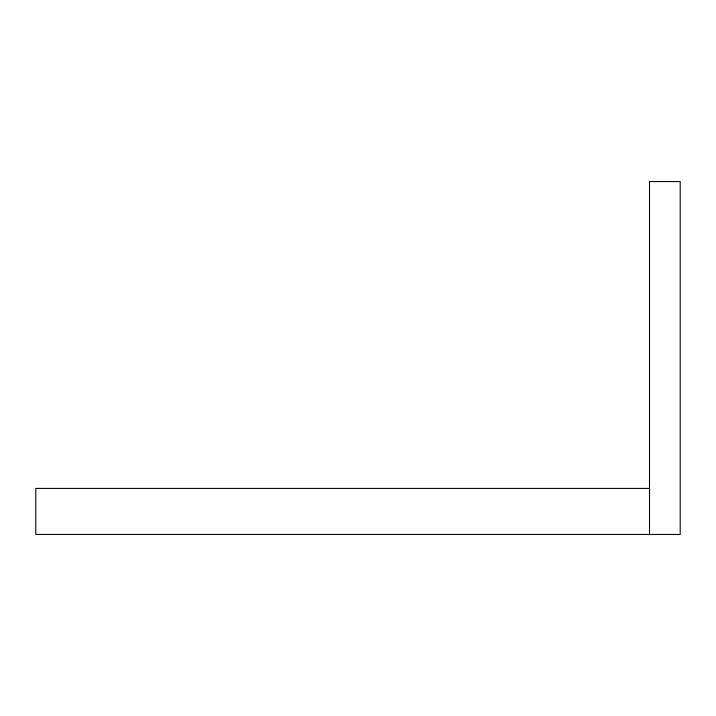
<?xml version="1.0" encoding="UTF-8"?>
<svg xmlns="http://www.w3.org/2000/svg" width="716" height="716" viewBox="0 0 716 716"><rect width="100%" height="100%" fill="white"/><g stroke="black" fill="none" stroke-linecap="round" stroke-linejoin="round"><path stroke-width="1.07" d="M649.51 488.41L35.8 488.41L35.8 534.44L680.2 534.44L680.2 181.56L649.51 181.56L649.51 534.44"/></g></svg>
